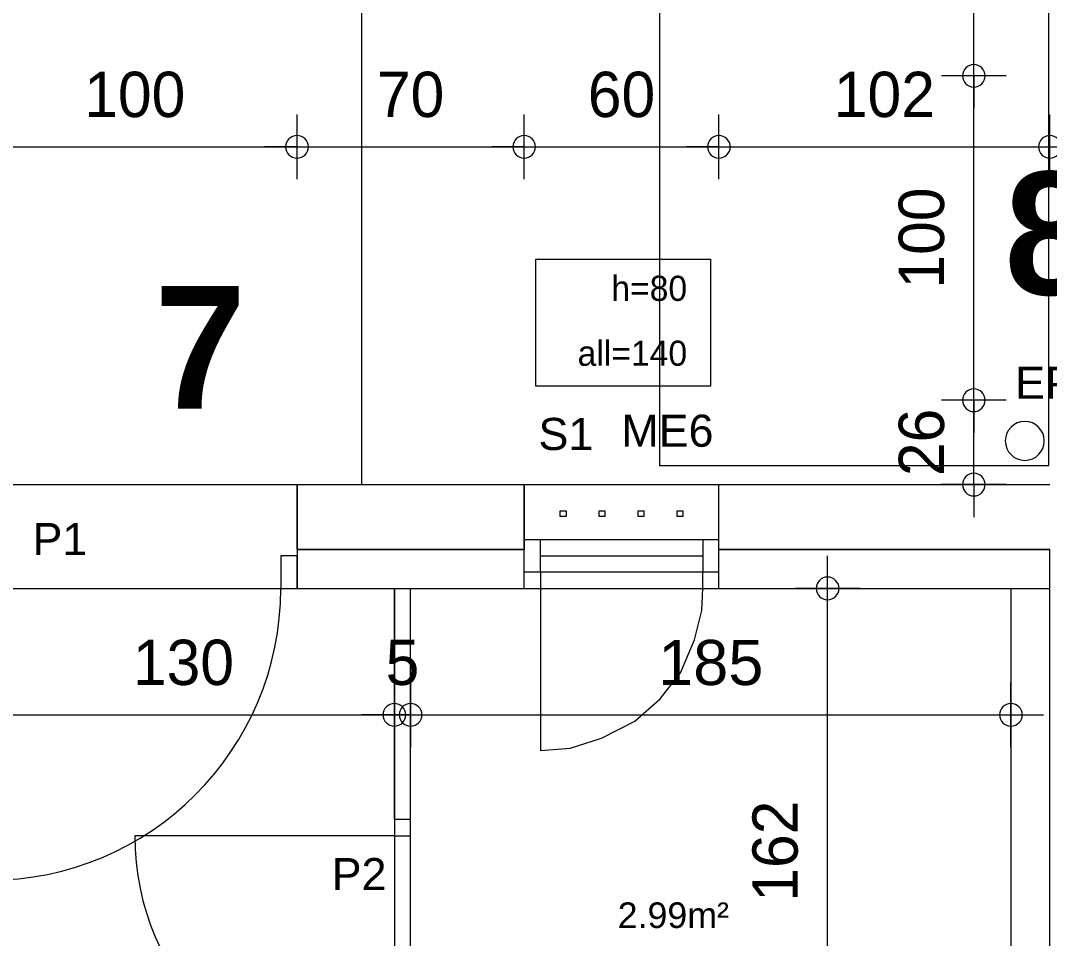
# Model space of a CAD drawing. Header units: metres. Extents: x 1.8 to 61.8, y -53.3 to -11.3.
# Drawn here: x 16.23 to 19.4, y -18.054 to -15.225 of the extents above; entities that cross this region are included whole.
import ezdxf
from ezdxf.enums import TextEntityAlignment as Align
from ezdxf.lldxf.tags import DXFTag

# ---------------------------------------------------------------- set-up
doc = ezdxf.new("R2010")
doc.units = ezdxf.units.M
doc.header["$MEASUREMENT"] = 0
for name, color, linetype in [('Calque commun', 7, 'Continuous'), ('Calque5', 7, 'Continuous'), ('Textes', 7, 'Continuous')]:
    doc.layers.add(name, color=color, linetype=linetype)
doc.styles.add('Arial14', font='arial.ttf', dxfattribs={"height": 0.098961})
doc.styles.add('Arial16', font='arial.ttf', dxfattribs={"height": 0.078859})
doc.styles.add('Arial17', font='arial.ttf', dxfattribs={"height": 0.139163})
doc.styles.add('Century Gothic12', font='GOTHIC.TTF', dxfattribs={"height": 0.077575})
doc.styles.add('Century Gothic18', font='GOTHIC.TTF', dxfattribs={"height": 0.139636})
doc.styles.add('Century Gothic19', font='GOTHICB.TTF', dxfattribs={"height": 0.378481})
tags = doc.linetypes.add('HIDDEN', pattern=[0.375, 0.25, -0.125]).pattern_tags.tags
tags[6:7] = [DXFTag(74, 4), DXFTag(75, 0), DXFTag(340, '0'), DXFTag(46, 1.0), DXFTag(50, 0.0), DXFTag(44, 0.0), DXFTag(45, 0.0)]
tags[4:5] = [DXFTag(74, 4), DXFTag(75, 0), DXFTag(340, '0'), DXFTag(46, 1.0), DXFTag(50, 0.0), DXFTag(44, 0.0), DXFTag(45, 0.0)]
tags = doc.linetypes.add('HIDDEN2', pattern=[0.1875, 0.125, -0.0625]).pattern_tags.tags
tags[6:7] = [DXFTag(74, 4), DXFTag(75, 0), DXFTag(340, '0'), DXFTag(46, 1.0), DXFTag(50, 0.0), DXFTag(44, 0.0), DXFTag(45, 0.0)]
tags[4:5] = [DXFTag(74, 4), DXFTag(75, 0), DXFTag(340, '0'), DXFTag(46, 1.0), DXFTag(50, 0.0), DXFTag(44, 0.0), DXFTag(45, 0.0)]

# ---------------------------------------------------------------- blocks, each defined once
blk = doc.blocks.new('Block51922')
at = {"layer": 'Calque commun', "color": 7, "linetype": 'Continuous', "lineweight": 18}
for p, q in [((17.0816, -16.6552), (17.7816, -16.6552)), ((18.3815, -16.6552), (19.4015, -16.6552))]:
    blk.add_line(p, q, dxfattribs=at)
at = {"layer": 'Calque commun', "color": 7, "linetype": 'Continuous', "lineweight": 9}
for p, q in [((17.0816, -16.8552), (17.7816, -16.8552)), ((18.3815, -16.8552), (19.4015, -16.8552)), ((17.0816, -16.9752), (17.7816, -16.9752)), ((18.3815, -16.9752), (19.4015, -16.9752))]:
    blk.add_line(p, q, dxfattribs=at)
blk = doc.blocks.new('@PRES_1_$$_1')
at = {"layer": 'Calque commun', "color": 5, "linetype": 'Continuous', "lineweight": 9}
blk.add_line((0.05, 0.32), (0.05, 1.22), dxfattribs=at)
at = {"layer": 'Calque commun', "color": 5, "linetype": 'Continuous', "lineweight": 9, "extrusion": (0, 0, -1)}
blk.add_arc((-0.05, 0.32), 0.9, 90, 180, dxfattribs=at)
at = {"layer": 'Calque commun', "color": 5, "linetype": 'Continuous', "lineweight": 9}
mesh = blk.add_polyface(dxfattribs=at)
corners = [(0, 0.22), (0, 0.32), (0.05, 0.32), (0.05, 0.22)]
mesh.append_faces([[corners[k] for k in face] for face in [(0, 1, 2, 3)]], dxfattribs={"color": 5})
mesh = blk.add_polyface(dxfattribs=at)
corners = [(0.95, 0.22), (0.95, 0.32), (1, 0.32), (1, 0.22)]
mesh.append_faces([[corners[k] for k in face] for face in [(0, 1, 2, 3)]], dxfattribs={"color": 5})
blk = doc.blocks.new('@PRES_1_$$_1-2')
at = {"layer": 'Calque commun', "color": 0, "linetype": 'Continuous', "lineweight": 9}
blk.add_line((0, 0), (0, 0.32), dxfattribs=at)
blk = doc.blocks.new('@PRES_1_$$_1-3')
at = {"layer": 'Calque commun', "color": 0, "linetype": 'Continuous', "lineweight": 9}
blk.add_line((0, 0), (0, 0.32), dxfattribs=at)
blk = doc.blocks.new('INTER_2D_COMB')
at = {"layer": 'Calque commun', "color": 0, "linetype": 'ByBlock', "lineweight": -2}
blk.add_blockref('@PRES_1_$$_1', (0, 0), dxfattribs=at)
at = {"layer": 'Calque commun', "color": 5, "linetype": 'ByBlock', "lineweight": -2}
blk.add_blockref('@PRES_1_$$_1-2', (0, 0), dxfattribs=at)
at = {"layer": 'Calque commun', "color": 5, "linetype": 'ByBlock', "lineweight": -2, "extrusion": (0, 0, -1), "xscale": -1, "yscale": -1, "zscale": -1, "rotation": -180}
blk.add_blockref('@PRES_1_$$_1-3', (-1, 0), dxfattribs=at)
blk = doc.blocks.new('PLACED_COMB')
at = {"layer": 'Calque commun', "color": 0, "linetype": 'ByBlock', "lineweight": -2}
blk.add_blockref('INTER_2D_COMB', (0, 0), dxfattribs=at)
blk = doc.blocks.new('Block51940')
at = {"layer": 'Calque commun', "color": 7, "linetype": 'Continuous', "lineweight": 9}
blk.add_line((19.2815, -16.9752), (19.2815, -25.3352), dxfattribs=at)
blk = doc.blocks.new('120x220')
at = {"layer": 'Calque commun', "color": 7, "linetype": 'HIDDEN', "lineweight": 9}
mesh = blk.add_polyface(dxfattribs=at)
corners = [(0, 2.2), (0, 0), (1.2, 0), (1.2, 2.2)]
mesh.append_faces([[corners[k] for k in face] for face in [(0, 1, 2, 3)]], dxfattribs={"color": 7})
blk = doc.blocks.new('new235')
at = {"layer": 'Calque commun', "color": 5, "linetype": 'Continuous', "lineweight": 9}
blk.add_arc((0, 0), 0.5, 0, 359.9994, dxfattribs=at)
blk = doc.blocks.new('new236')
at = {"layer": 'Calque commun', "color": 5, "linetype": 'Continuous', "lineweight": 9}
blk.add_arc((0, 0), 0.5, 0, 359.9994, dxfattribs=at)
blk = doc.blocks.new('DimLine54755')
at = {"layer": 'Calque commun', "color": 5, "linetype": 'Continuous', "lineweight": 9}
for p, q in [((16.0815, -15.7141), (16.0815, -15.5141)), ((17.0815, -15.7141), (17.0815, -15.5141)), ((16.0815, -15.6141), (15.9815, -15.6141)), ((16.0815, -15.6141), (17.0815, -15.6141)), ((17.0815, -15.6141), (17.1815, -15.6141))]:
    blk.add_line(p, q, dxfattribs=at)
at = {"layer": 'Calque commun', "color": 5, "linetype": 'Continuous', "lineweight": 9, "xscale": 0.07000000029802322, "yscale": 0.07000000029802322, "zscale": 0.07000000029802322}
for name, p in [('new235', (16.0815, -15.6141)), ('new236', (17.0815, -15.6141))]:
    blk.add_blockref(name, p, dxfattribs=at)
at = {"layer": 'Calque commun', "color": 5, "linetype": 'Continuous', "lineweight": 9, "style": 'Century Gothic18'}
blk.add_text('100', height=0.13964, dxfattribs=at).set_placement((16.5815, -15.5641), align=Align.BOTTOM_CENTER)
blk = doc.blocks.new('@PRES_1_$$_1-22')
at = {"layer": 'Calque commun', "color": 5, "linetype": 'Continuous', "lineweight": 9}
for p, q in [((0, 0.32), (0.6, 0.32)), ((0.6, 0.15), (0, 0.15)), ((0.05, 0.05), (0.05, 0.15)), ((0.55, 0.15), (0.55, 0.05)), ((0.05, 0.1), (0.55, 0.1)), ((0.6, 0.05), (0, 0.05)), ((0, 0), (0.6, 0))]:
    blk.add_line(p, q, dxfattribs=at)
blk = doc.blocks.new('@PRES_1_$$_1-23')
at = {"layer": 'Calque commun', "color": 7, "linetype": 'Continuous', "lineweight": 9}
blk.add_line((0, 0), (0, 0.32), dxfattribs=at)
blk = doc.blocks.new('@PRES_1_$$_1-24')
at = {"layer": 'Calque commun', "color": 7, "linetype": 'Continuous', "lineweight": 9}
blk.add_line((0, 0), (0, 0.32), dxfattribs=at)
blk = doc.blocks.new('INTER_2D_COMB8')
at = {"layer": 'Calque commun', "color": 0, "linetype": 'ByBlock', "lineweight": -2}
for name in ['@PRES_1_$$_1-22', '@PRES_1_$$_1-23']:
    blk.add_blockref(name, (0, 0), dxfattribs=at)
at = {"layer": 'Calque commun', "color": 0, "linetype": 'ByBlock', "lineweight": -2, "extrusion": (0, 0, -1), "xscale": -1, "yscale": -1, "zscale": -1, "rotation": -180}
blk.add_blockref('@PRES_1_$$_1-24', (-0.6, 0), dxfattribs=at)
blk = doc.blocks.new('PLACED_COMB8')
at = {"layer": 'Calque commun', "color": 0, "linetype": 'ByBlock', "lineweight": -2}
blk.add_blockref('INTER_2D_COMB8', (0, 0), dxfattribs=at)
blk = doc.blocks.new('new237')
at = {"layer": 'Calque commun', "color": 5, "linetype": 'Continuous', "lineweight": 9}
blk.add_arc((0, 0), 0.5, 0, 359.9994, dxfattribs=at)
blk = doc.blocks.new('new238')
at = {"layer": 'Calque commun', "color": 5, "linetype": 'Continuous', "lineweight": 9}
blk.add_arc((0, 0), 0.5, 0, 359.9994, dxfattribs=at)
blk = doc.blocks.new('DimLine54767')
at = {"layer": 'Calque commun', "color": 5, "linetype": 'Continuous', "lineweight": 9}
for p, q in [((17.0815, -15.7141), (17.0815, -15.5141)), ((17.7815, -15.7141), (17.7815, -15.5141)), ((17.0815, -15.6141), (16.9815, -15.6141)), ((17.0815, -15.6141), (17.7815, -15.6141)), ((17.7815, -15.6141), (17.8815, -15.6141))]:
    blk.add_line(p, q, dxfattribs=at)
at = {"layer": 'Calque commun', "color": 5, "linetype": 'Continuous', "lineweight": 9, "xscale": 0.07000000029802322, "yscale": 0.07000000029802322, "zscale": 0.07000000029802322}
for name, p in [('new237', (17.0815, -15.6141)), ('new238', (17.7815, -15.6141))]:
    blk.add_blockref(name, p, dxfattribs=at)
at = {"layer": 'Calque commun', "color": 5, "linetype": 'Continuous', "lineweight": 9, "style": 'Century Gothic18'}
blk.add_text('70', height=0.13964, dxfattribs=at).set_placement((17.4315, -15.5641), align=Align.BOTTOM_CENTER)
blk = doc.blocks.new('new239')
at = {"layer": 'Calque commun', "color": 5, "linetype": 'Continuous', "lineweight": 9}
blk.add_arc((0, 0), 0.5, 0, 359.9994, dxfattribs=at)
blk = doc.blocks.new('new240')
at = {"layer": 'Calque commun', "color": 5, "linetype": 'Continuous', "lineweight": 9}
blk.add_arc((0, 0), 0.5, 0, 359.9994, dxfattribs=at)
blk = doc.blocks.new('DimLine54775')
at = {"layer": 'Calque commun', "color": 5, "linetype": 'Continuous', "lineweight": 9}
for p, q in [((17.7815, -15.7141), (17.7815, -15.5141)), ((18.3815, -15.7141), (18.3815, -15.5141)), ((17.7815, -15.6141), (17.6815, -15.6141)), ((17.7815, -15.6141), (18.3815, -15.6141)), ((18.3815, -15.6141), (18.4815, -15.6141))]:
    blk.add_line(p, q, dxfattribs=at)
at = {"layer": 'Calque commun', "color": 5, "linetype": 'Continuous', "lineweight": 9, "xscale": 0.07000000029802322, "yscale": 0.07000000029802322, "zscale": 0.07000000029802322}
for name, p in [('new239', (17.7815, -15.6141)), ('new240', (18.3815, -15.6141))]:
    blk.add_blockref(name, p, dxfattribs=at)
at = {"layer": 'Calque commun', "color": 5, "linetype": 'Continuous', "lineweight": 9, "style": 'Century Gothic18'}
blk.add_text('60', height=0.13964, dxfattribs=at).set_placement((18.0815, -15.5641), align=Align.BOTTOM_CENTER)
blk = doc.blocks.new('new241')
at = {"layer": 'Calque commun', "color": 5, "linetype": 'Continuous', "lineweight": 9}
blk.add_arc((0, 0), 0.5, 0, 359.9994, dxfattribs=at)
blk = doc.blocks.new('new242')
at = {"layer": 'Calque commun', "color": 5, "linetype": 'Continuous', "lineweight": 9}
blk.add_arc((0, 0), 0.5, 0, 359.9994, dxfattribs=at)
blk = doc.blocks.new('DimLine54783')
at = {"layer": 'Calque commun', "color": 5, "linetype": 'Continuous', "lineweight": 9}
for p, q in [((18.3815, -15.7141), (18.3815, -15.5141)), ((19.4015, -15.7141), (19.4015, -15.5141)), ((18.3815, -15.6141), (18.2815, -15.6141)), ((18.3815, -15.6141), (19.4015, -15.6141)), ((19.4015, -15.6141), (19.5015, -15.6141))]:
    blk.add_line(p, q, dxfattribs=at)
at = {"layer": 'Calque commun', "color": 5, "linetype": 'Continuous', "lineweight": 9, "xscale": 0.07000000029802322, "yscale": 0.07000000029802322, "zscale": 0.07000000029802322}
for name, p in [('new241', (18.3815, -15.6141)), ('new242', (19.4015, -15.6141))]:
    blk.add_blockref(name, p, dxfattribs=at)
at = {"layer": 'Calque commun', "color": 5, "linetype": 'Continuous', "lineweight": 9, "style": 'Century Gothic18'}
blk.add_text('102', height=0.13964, dxfattribs=at).set_placement((18.8915, -15.5641), align=Align.BOTTOM_CENTER)
blk = doc.blocks.new('new261')
at = {"layer": 'Calque commun', "color": 5, "linetype": 'Continuous', "lineweight": 9}
blk.add_arc((0, 0), 0.5, 0, 359.9994, dxfattribs=at)
blk = doc.blocks.new('new262')
at = {"layer": 'Calque commun', "color": 5, "linetype": 'Continuous', "lineweight": 9}
blk.add_arc((0, 0), 0.5, 0, 359.9994, dxfattribs=at)
blk = doc.blocks.new('DimLine55080')
at = {"layer": 'Calque commun', "color": 5, "linetype": 'Continuous', "lineweight": 9}
for p, q in [((19.1673, -16.3952), (19.1673, -16.2952)), ((19.2673, -16.3952), (19.0673, -16.3952)), ((19.1673, -16.6552), (19.1673, -16.3952)), ((19.2673, -16.6552), (19.0673, -16.6552)), ((19.1673, -16.6552), (19.1673, -16.7552))]:
    blk.add_line(p, q, dxfattribs=at)
at = {"layer": 'Calque commun', "color": 5, "linetype": 'Continuous', "lineweight": 9, "xscale": 0.07000000029802322, "yscale": 0.07000000029802322, "zscale": 0.07000000029802322, "rotation": 90}
for name, p in [('new262', (19.1673, -16.3952)), ('new261', (19.1673, -16.6552))]:
    blk.add_blockref(name, p, dxfattribs=at)
at = {"layer": 'Calque commun', "color": 5, "linetype": 'Continuous', "lineweight": 9, "style": 'Century Gothic18'}
blk.add_text('26', height=0.13964, rotation=90, dxfattribs=at).set_placement((19.1173, -16.5252), align=Align.BOTTOM_CENTER)
blk = doc.blocks.new('new263')
at = {"layer": 'Calque commun', "color": 5, "linetype": 'Continuous', "lineweight": 9}
blk.add_arc((0, 0), 0.5, 0, 359.9994, dxfattribs=at)
blk = doc.blocks.new('new264')
at = {"layer": 'Calque commun', "color": 5, "linetype": 'Continuous', "lineweight": 9}
blk.add_arc((0, 0), 0.5, 0, 359.9994, dxfattribs=at)
blk = doc.blocks.new('DimLine55088')
at = {"layer": 'Calque commun', "color": 5, "linetype": 'Continuous', "lineweight": 9}
for p, q in [((19.1673, -15.3952), (19.1673, -15.2952)), ((19.2673, -15.3952), (19.0673, -15.3952)), ((19.1673, -16.3952), (19.1673, -15.3952)), ((19.2673, -16.3952), (19.0673, -16.3952)), ((19.1673, -16.3952), (19.1673, -16.4952))]:
    blk.add_line(p, q, dxfattribs=at)
at = {"layer": 'Calque commun', "color": 5, "linetype": 'Continuous', "lineweight": 9, "xscale": 0.07000000029802322, "yscale": 0.07000000029802322, "zscale": 0.07000000029802322, "rotation": 90}
for name, p in [('new264', (19.1673, -15.3952)), ('new263', (19.1673, -16.3952))]:
    blk.add_blockref(name, p, dxfattribs=at)
at = {"layer": 'Calque commun', "color": 5, "linetype": 'Continuous', "lineweight": 9, "style": 'Century Gothic18'}
blk.add_text('100', height=0.13964, rotation=90, dxfattribs=at).set_placement((19.1173, -15.8952), align=Align.BOTTOM_CENTER)
blk = doc.blocks.new('new265')
at = {"layer": 'Calque commun', "color": 5, "linetype": 'Continuous', "lineweight": 9}
blk.add_arc((0, 0), 0.5, 0, 359.9994, dxfattribs=at)
blk = doc.blocks.new('new266')
at = {"layer": 'Calque commun', "color": 5, "linetype": 'Continuous', "lineweight": 9}
blk.add_arc((0, 0), 0.5, 0, 359.9994, dxfattribs=at)
blk = doc.blocks.new('DimLine55096')
at = {"layer": 'Calque commun', "color": 5, "linetype": 'Continuous', "lineweight": 9}
for p, q in [((19.1673, -14.7998), (19.1673, -14.6998)), ((19.2673, -14.7998), (19.0673, -14.7998)), ((19.1673, -15.3952), (19.1673, -14.7998)), ((19.2673, -15.3952), (19.0673, -15.3952)), ((19.1673, -15.3952), (19.1673, -15.4952))]:
    blk.add_line(p, q, dxfattribs=at)
at = {"layer": 'Calque commun', "color": 5, "linetype": 'Continuous', "lineweight": 9, "xscale": 0.07000000029802322, "yscale": 0.07000000029802322, "zscale": 0.07000000029802322, "rotation": 90}
for name, p in [('new266', (19.1673, -14.7998)), ('new265', (19.1673, -15.3952))]:
    blk.add_blockref(name, p, dxfattribs=at)
at = {"layer": 'Calque commun', "color": 5, "linetype": 'Continuous', "lineweight": 9, "style": 'Century Gothic18'}
blk.add_text('60', height=0.13964, rotation=90, dxfattribs=at).set_placement((19.1173, -15.0975), align=Align.BOTTOM_CENTER)
blk = doc.blocks.new('XMODULE1PCENTNONPMR')
at = {"layer": 'Calque commun', "color": 5, "linetype": 'Continuous', "lineweight": 9}
blk.add_arc((0, 0), 0.5, 0, 359.9994, dxfattribs=at)
blk = doc.blocks.new('XMODULE1PCENTNONPMR2')
at = {"layer": 'Calque commun', "color": 5, "linetype": 'Continuous', "lineweight": 9}
blk.add_arc((0, 0), 0.5, 0, 359.9994, dxfattribs=at)
blk = doc.blocks.new('DimLine53246')
at = {"layer": 'Calque commun', "color": 5, "linetype": 'Continuous', "lineweight": 9}
for p, q in [((16.0815, -18.1163), (16.0815, -18.3163)), ((17.3815, -18.1163), (17.3815, -18.3163)), ((16.0815, -18.2163), (15.9815, -18.2163)), ((16.0815, -18.2163), (17.3815, -18.2163)), ((17.3815, -18.2163), (17.4815, -18.2163))]:
    blk.add_line(p, q, dxfattribs=at)
at = {"layer": 'Calque commun', "color": 5, "linetype": 'Continuous', "lineweight": 9, "xscale": 0.07000000029802322, "yscale": 0.07000000029802322, "zscale": 0.07000000029802322}
for name, p in [('XMODULE1PCENTNONPMR', (16.0815, -18.2163)), ('XMODULE1PCENTNONPMR2', (17.3815, -18.2163))]:
    blk.add_blockref(name, p, dxfattribs=at)
at = {"layer": 'Calque commun', "color": 5, "linetype": 'Continuous', "lineweight": 9, "style": 'Century Gothic18'}
blk.add_text('130', height=0.13964, dxfattribs=at).set_placement((16.7315, -18.1663), align=Align.BOTTOM_CENTER)
blk = doc.blocks.new('@PRES_1_$$_1-34')
at = {"layer": 'Calque commun', "color": 5, "linetype": 'Continuous', "lineweight": 9}
blk.add_line((0.05, 0.05), (0.05, 0.85), dxfattribs=at)
at = {"layer": 'Calque commun', "color": 5, "linetype": 'Continuous', "lineweight": 9, "extrusion": (0, 0, -1)}
blk.add_arc((-0.05, 0.05), 0.8, 90, 180, dxfattribs=at)
at = {"layer": 'Calque commun', "color": 5, "linetype": 'Continuous', "lineweight": 9}
mesh = blk.add_polyface(dxfattribs=at)
corners = [(0, 0), (0, 0.05), (0.05, 0.05), (0.05, 0)]
mesh.append_faces([[corners[k] for k in face] for face in [(0, 1, 2, 3)]], dxfattribs={"color": 5})
mesh = blk.add_polyface(dxfattribs=at)
corners = [(0.85, 0), (0.85, 0.05), (0.9, 0.05), (0.9, 0)]
mesh.append_faces([[corners[k] for k in face] for face in [(0, 1, 2, 3)]], dxfattribs={"color": 5})
blk = doc.blocks.new('@PRES_1_$$_1-35')
at = {"layer": 'Calque commun', "color": 0, "linetype": 'Continuous', "lineweight": 9}
blk.add_line((0, 0), (0, 0.05), dxfattribs=at)
blk = doc.blocks.new('@PRES_1_$$_1-36')
at = {"layer": 'Calque commun', "color": 0, "linetype": 'Continuous', "lineweight": 9}
blk.add_line((0, 0), (0, 0.05), dxfattribs=at)
blk = doc.blocks.new('INTER_2D_COMB12')
at = {"layer": 'Calque5', "color": 0, "linetype": 'ByBlock', "lineweight": -2}
blk.add_blockref('@PRES_1_$$_1-34', (0, 0), dxfattribs=at)
at = {"layer": 'Calque5', "color": 15, "linetype": 'ByBlock', "lineweight": -2}
blk.add_blockref('@PRES_1_$$_1-35', (0, 0), dxfattribs=at)
at = {"layer": 'Calque5', "color": 15, "linetype": 'ByBlock', "lineweight": -2, "extrusion": (0, 0, -1), "xscale": -1, "yscale": -1, "zscale": -1, "rotation": -180}
blk.add_blockref('@PRES_1_$$_1-36', (-0.9, 0), dxfattribs=at)
blk = doc.blocks.new('PLACED_COMB12')
at = {"layer": 'Calque5', "color": 0, "linetype": 'ByBlock', "lineweight": -2}
blk.add_blockref('INTER_2D_COMB12', (0, 0), dxfattribs=at)
blk = doc.blocks.new('XMODULE1PCENTNONPMR7')
at = {"layer": 'Calque commun', "color": 5, "linetype": 'Continuous', "lineweight": 9}
blk.add_arc((0, 0), 0.5, 0, 359.9994, dxfattribs=at)
blk = doc.blocks.new('XMODULE1PCENTNONPMR8')
at = {"layer": 'Calque commun', "color": 5, "linetype": 'Continuous', "lineweight": 9}
blk.add_arc((0, 0), 0.5, 0, 359.9994, dxfattribs=at)
blk = doc.blocks.new('DimLine55283')
at = {"layer": 'Calque commun', "color": 5, "linetype": 'Continuous', "lineweight": 9}
for p, q in [((17.3815, -18.3163), (17.3815, -18.1163)), ((17.4315, -18.1163), (17.4315, -18.3163)), ((17.3815, -18.2163), (17.2815, -18.2163)), ((17.3815, -18.2163), (17.4315, -18.2163)), ((17.4315, -18.2163), (17.5315, -18.2163))]:
    blk.add_line(p, q, dxfattribs=at)
at = {"layer": 'Calque commun', "color": 5, "linetype": 'Continuous', "lineweight": 9, "xscale": 0.07000000029802322, "yscale": 0.07000000029802322, "zscale": 0.07000000029802322}
for name, p in [('XMODULE1PCENTNONPMR7', (17.3815, -18.2163)), ('XMODULE1PCENTNONPMR8', (17.4315, -18.2163))]:
    blk.add_blockref(name, p, dxfattribs=at)
at = {"layer": 'Calque commun', "color": 5, "linetype": 'Continuous', "lineweight": 9, "style": 'Century Gothic18'}
blk.add_text('5', height=0.1396, dxfattribs=at).set_placement((17.4065, -18.1663), align=Align.BOTTOM_CENTER)
blk = doc.blocks.new('XMODULE1PCENTNONPMR21')
at = {"layer": 'Calque commun', "color": 5, "linetype": 'Continuous', "lineweight": 9}
blk.add_arc((0, 0), 0.5, 0, 359.9994, dxfattribs=at)
blk = doc.blocks.new('XMODULE1PCENTNONPMR22')
at = {"layer": 'Calque commun', "color": 5, "linetype": 'Continuous', "lineweight": 9}
blk.add_arc((0, 0), 0.5, 0, 359.9994, dxfattribs=at)
blk = doc.blocks.new('DimLine55360')
at = {"layer": 'Calque commun', "color": 5, "linetype": 'Continuous', "lineweight": 9}
for p, q in [((18.7164, -17.8266), (18.7164, -17.7266)), ((18.8164, -17.8266), (18.6164, -17.8266)), ((18.7164, -19.4466), (18.7164, -17.8266)), ((18.8164, -19.4466), (18.6164, -19.4466)), ((18.7164, -19.4466), (18.7164, -19.5466))]:
    blk.add_line(p, q, dxfattribs=at)
at = {"layer": 'Calque commun', "color": 5, "linetype": 'Continuous', "lineweight": 9, "xscale": 0.07000000029802322, "yscale": 0.07000000029802322, "zscale": 0.07000000029802322, "rotation": 90}
for name, p in [('XMODULE1PCENTNONPMR22', (18.7164, -17.8266)), ('XMODULE1PCENTNONPMR21', (18.7164, -19.4466))]:
    blk.add_blockref(name, p, dxfattribs=at)
at = {"layer": 'Calque commun', "color": 5, "linetype": 'Continuous', "lineweight": 9, "style": 'Century Gothic18'}
blk.add_text('162', height=0.13964, rotation=90, dxfattribs=at).set_placement((18.6664, -18.6366), align=Align.BOTTOM_CENTER)
blk = doc.blocks.new('XMODULE1PCENTNONPMR57')
at = {"layer": 'Calque commun', "color": 5, "linetype": 'Continuous', "lineweight": 9}
blk.add_arc((0, 0), 0.5, 0, 359.9994, dxfattribs=at)
blk = doc.blocks.new('XMODULE1PCENTNONPMR58')
at = {"layer": 'Calque commun', "color": 5, "linetype": 'Continuous', "lineweight": 9}
blk.add_arc((0, 0), 0.5, 0, 359.9994, dxfattribs=at)
blk = doc.blocks.new('DimLine60873')
at = {"layer": 'Calque commun', "color": 5, "linetype": 'Continuous', "lineweight": 9}
for p, q in [((17.4315, -18.3163), (17.4315, -18.1163)), ((19.2815, -18.3163), (19.2815, -18.1163)), ((17.4315, -18.2163), (17.3315, -18.2163)), ((17.4315, -18.2163), (19.2815, -18.2163)), ((19.2815, -18.2163), (19.3815, -18.2163))]:
    blk.add_line(p, q, dxfattribs=at)
at = {"layer": 'Calque commun', "color": 5, "linetype": 'Continuous', "lineweight": 9, "xscale": 0.07000000029802322, "yscale": 0.07000000029802322, "zscale": 0.07000000029802322}
for name, p in [('XMODULE1PCENTNONPMR57', (17.4315, -18.2163)), ('XMODULE1PCENTNONPMR58', (19.2815, -18.2163))]:
    blk.add_blockref(name, p, dxfattribs=at)
at = {"layer": 'Calque commun', "color": 5, "linetype": 'Continuous', "lineweight": 9, "style": 'Arial17'}
blk.add_text('185', height=0.13916, dxfattribs=at).set_placement((18.3565, -18.1663), align=Align.BOTTOM_CENTER)
blk = doc.blocks.new('XMODULE1PCENTNONPMR69')
at = {"layer": 'Calque commun', "color": 7, "linetype": 'Continuous', "lineweight": 9}
blk.add_line((17.3815, -18.4516), (17.3815, -17.8266), dxfattribs=at)
at = {"layer": 'Calque commun', "color": 15, "linetype": 'Continuous', "lineweight": 18}
for p, q in [((17.3815, -17.8266), (17.4315, -17.8266)), ((17.3815, -18.5393), (17.3815, -17.8266)), ((17.4315, -18.5393), (17.4315, -17.8266))]:
    blk.add_line(p, q, dxfattribs=at)
at = {"layer": 'Calque commun', "color": 5, "linetype": 'Continuous', "lineweight": 9}
for name in ['DimLine55360', 'DimLine53246', 'DimLine55283', 'DimLine60873']:
    blk.add_blockref(name, (0, 0), dxfattribs=at)
at = {"layer": 'Calque commun', "color": 0, "linetype": 'ByBlock', "lineweight": -2, "extrusion": (0, 0, -1), "xscale": -1, "yscale": -1, "zscale": -1, "rotation": 90.00000000000001}
blk.add_blockref('PLACED_COMB12', (-17.4315, -18.5393), dxfattribs=at)
at = {"layer": 'Textes', "color": 5, "linetype": 'ByBlock', "lineweight": -2, "style": 'Arial14'}
blk.add_text('P2', height=0.09896, dxfattribs=at).set_placement((17.1882, -18.7865), align=Align.BOTTOM_LEFT)
at = {"layer": 'Textes', "color": 9, "linetype": 'ByBlock', "lineweight": -2, "style": 'Arial16'}
blk.add_text('2.99m²', height=0.07886, dxfattribs=at).set_placement((18.0697, -18.8971), align=Align.BOTTOM_LEFT)
at = {"layer": 'Calque commun', "color": 9, "linetype": 'Continuous', "lineweight": 18}
mesh = blk.add_polyface(dxfattribs=at)
corners = [(13.9816, -20.2866), (13.9816, -21.0066), (16.0315, -20.4766), (18.2659, -20.4766), (17.262, -21.3766), (18.2659, -21.3766), (17.1586, -21.4553), (17.262, -21.4566), (16.9815, -21.654), (17.0395, -21.5019), (16.0315, -17.8266), (16.9815, -22.4041), (13.3216, -26.1866), (13.3216, -17.8268), (19.2815, -22.4041), (19.2815, -26.1866), (13.3216, -21.0066), (13.3216, -20.2866)]
mesh.append_faces([[corners[k] for k in face] for face in [(3, 4, 5)]], dxfattribs={"vtx0": -1, "color": 9})
mesh.append_faces([[corners[k] for k in face] for face in [(13, 0, 10), (6, 4, 9), (8, 1, 11), (2, 4, 3)]], dxfattribs={"vtx0": -1, "vtx1": -1, "color": 9})
mesh.append_faces([[corners[k] for k in face] for face in [(8, 2, 1), (11, 1, 12), (9, 4, 2)]], dxfattribs={"vtx0": -1, "vtx1": -1, "vtx2": -1, "color": 9})
mesh.append_faces([[corners[k] for k in face] for face in [(11, 12, 15)]], dxfattribs={"vtx0": -1, "vtx2": -1, "color": 9})
mesh.append_faces([[corners[k] for k in face] for face in [(14, 11, 15)]], dxfattribs={"vtx1": -1, "color": 9})
mesh.append_faces([[corners[k] for k in face] for face in [(0, 1, 2), (8, 9, 2), (2, 10, 0)]], dxfattribs={"vtx1": -1, "vtx2": -1, "color": 9})
mesh.append_faces([[corners[k] for k in face] for face in [(6, 7, 4), (1, 16, 12), (13, 17, 0)]], dxfattribs={"vtx2": -1, "color": 9})
at = {"layer": 'Calque commun', "color": 9, "linetype": 'Continuous', "lineweight": 9}
mesh = blk.add_polyface(dxfattribs=at)
corners = [(17.3815, -20.3966), (16.0815, -20.3966), (16.0815, -17.8266), (17.3815, -17.8266)]
mesh.append_faces([[corners[k] for k in face] for face in [(0, 1, 2, 3)]], dxfattribs={"color": 9})
at = {"layer": 'Calque commun', "color": 9, "linetype": 'HIDDEN2', "lineweight": 9}
mesh = blk.add_polyface(dxfattribs=at)
corners = [(17.4315, -17.8266), (19.2815, -17.8266), (19.2815, -19.4466), (17.4315, -19.4393)]
mesh.append_faces([[corners[k] for k in face] for face in [(0, 1, 2, 3)]], dxfattribs={"color": 9})

msp = doc.modelspace()

# ---------------------------------------------------------------- linework, layer by layer
at = {"layer": 'Calque commun', "color": 7, "linetype": 'Continuous', "lineweight": 9}
for p, q in [((17.3816, -16.9752), (17.3816, -16.9752)), ((18.0815, -16.9752), (19.2815, -16.9752))]:
    msp.add_line(p, q, dxfattribs=at)
at = {"layer": 'Calque commun', "color": 7, "linetype": 'HIDDEN2', "lineweight": 9, "flags": 128}
msp.add_lwpolyline([(17.8316, -16.9252), (17.8316, -17.4752), (17.9231, -17.4681), (18.0202, -17.4369), (18.1225, -17.3849), (18.2005, -17.3156), (18.2629, -17.2358), (18.3062, -17.1336), (18.3287, -17.0434), (18.3316, -16.9752), (18.3316, -16.9252)], dxfattribs=at)
at = {"layer": 'Calque commun', "color": 12, "linetype": 'Continuous', "lineweight": 18}
for points in [[(17.7816, -16.6552, 0), (17.7816, -16.8552, 0), (17.0816, -16.8552, 0), (17.0816, -16.6552, 0)], [(17.7816, -16.6552, 0), (17.7816, -16.8552, 0), (17.0816, -16.8552, 0), (17.0816, -16.6552, 0)], [(17.8015, -25.6552, 0), (17.8015, -25.4552, 0), (19.4015, -25.4552, 0), (19.4015, -16.8552, 0), (18.3815, -16.8552, 0), (18.3815, -16.6552, 0)]]:
    msp.add_polyline3d(points, dxfattribs=at)
at = {"layer": 'Calque commun', "color": 11, "linetype": 'Continuous', "lineweight": 18}
msp.add_arc((19.3242, -16.5205), 0.06, 90, 89.9994, dxfattribs=at)

# ---------------------------------------------------------------- block references
at = {"layer": 'Calque commun', "color": 0, "linetype": 'ByBlock', "lineweight": -2}
for name, p in [('120x220', (18.1987, -16.5961)), ('120x220', (16.0816, -16.6552)), ('Block51922', (0, 0)), ('PLACED_COMB8', (17.7816, -16.9752)), ('Block51940', (0, 0)), ('XMODULE1PCENTNONPMR69', (0, 0.8514))]:
    msp.add_blockref(name, p, dxfattribs=at)
at = {"layer": 'Calque commun', "color": 5, "linetype": 'Continuous', "lineweight": 9}
for name in ['DimLine55096', 'DimLine55088', 'DimLine54755', 'DimLine54767', 'DimLine54775', 'DimLine54783', 'DimLine55080']:
    msp.add_blockref(name, (0, 0), dxfattribs=at)
at = {"layer": 'Calque commun', "color": 0, "linetype": 'ByBlock', "lineweight": -2, "extrusion": (0, 0, -1), "xscale": -1, "yscale": -1, "zscale": -1}
msp.add_blockref('PLACED_COMB', (-16.0816, -16.6552), dxfattribs=at)

# ---------------------------------------------------------------- texts
at = {"layer": 'Calque commun', "color": 5, "linetype": 'ByBlock', "lineweight": -2, "insert": (18.2837, -16.0114), "char_height": 0.07758, "attachment_point": 3, "line_spacing_factor": 1.546883, "style": 'Century Gothic12'}
msp.add_mtext('h=80\\Pall=140', dxfattribs=at)
at = {"layer": 'Textes', "color": 5, "linetype": 'ByBlock', "lineweight": -2}
for s, height, style, p in [('8', 0.3785, 'Century Gothic19', (19.2617, -16.1833)), ('7', 0.3785, 'Century Gothic19', (16.6423, -16.535)), ('EP', 0.09896, 'Arial14', (19.2943, -16.4204)), ('P1', 0.09896, 'Arial14', (16.2663, -16.9023))]:
    msp.add_text(s, height=height, dxfattribs=dict(at, style=style)).set_placement(p, align=Align.BOTTOM_LEFT)
at = {"layer": 'Textes', "color": 5, "linetype": 'ByBlock', "lineweight": -2, "style": 'Arial14'}
for s, p in [('S1', (17.9947, -16.5783)), ('ME6', (18.365, -16.5682))]:
    msp.add_text(s, height=0.09896, dxfattribs=at).set_placement(p, align=Align.BOTTOM_RIGHT)

# ---------------------------------------------------------------- meshes
at = {"layer": 'Calque commun', "color": 7, "linetype": 'Continuous', "lineweight": 9}
mesh = msp.add_polyface(dxfattribs=at)
corners = [(61.7636, -11.3086), (1.7636, -11.3086), (1.7636, -53.3086), (61.7636, -53.3086)]
mesh.append_faces([[corners[k] for k in face] for face in [(0, 1, 2, 3)]], dxfattribs={"color": 7})
at = {"layer": 'Calque commun', "color": 11, "linetype": 'Continuous', "lineweight": 18}
mesh = msp.add_polyface(dxfattribs=at)
corners = [(17.8178, -15.9606), (18.3562, -15.9606), (18.3562, -16.3513), (17.8178, -16.3513)]
mesh.append_faces([[corners[k] for k in face] for face in [(0, 1, 2, 3)]], dxfattribs={"color": 11})
at = {"layer": 'Calque commun', "color": 25, "linetype": 'Continuous', "lineweight": 18}
mesh = msp.add_polyface(dxfattribs=at)
corners = [(17.9115, -16.7375), (17.8915, -16.7375), (17.8915, -16.7525), (17.9115, -16.7525)]
mesh.append_faces([[corners[k] for k in face] for face in [(0, 1, 2, 3)]], dxfattribs={"color": 25})
mesh = msp.add_polyface(dxfattribs=at)
corners = [(18.0315, -16.7375), (18.0115, -16.7375), (18.0115, -16.7525), (18.0315, -16.7525)]
mesh.append_faces([[corners[k] for k in face] for face in [(0, 1, 2, 3)]], dxfattribs={"color": 25})
mesh = msp.add_polyface(dxfattribs=at)
corners = [(18.1515, -16.7375), (18.1315, -16.7375), (18.1315, -16.7525), (18.1515, -16.7525)]
mesh.append_faces([[corners[k] for k in face] for face in [(0, 1, 2, 3)]], dxfattribs={"color": 25})
mesh = msp.add_polyface(dxfattribs=at)
corners = [(18.2715, -16.7375), (18.2515, -16.7375), (18.2515, -16.7525), (18.2715, -16.7525)]
mesh.append_faces([[corners[k] for k in face] for face in [(0, 1, 2, 3)]], dxfattribs={"color": 25})

doc.saveas('drawing.dxf')
